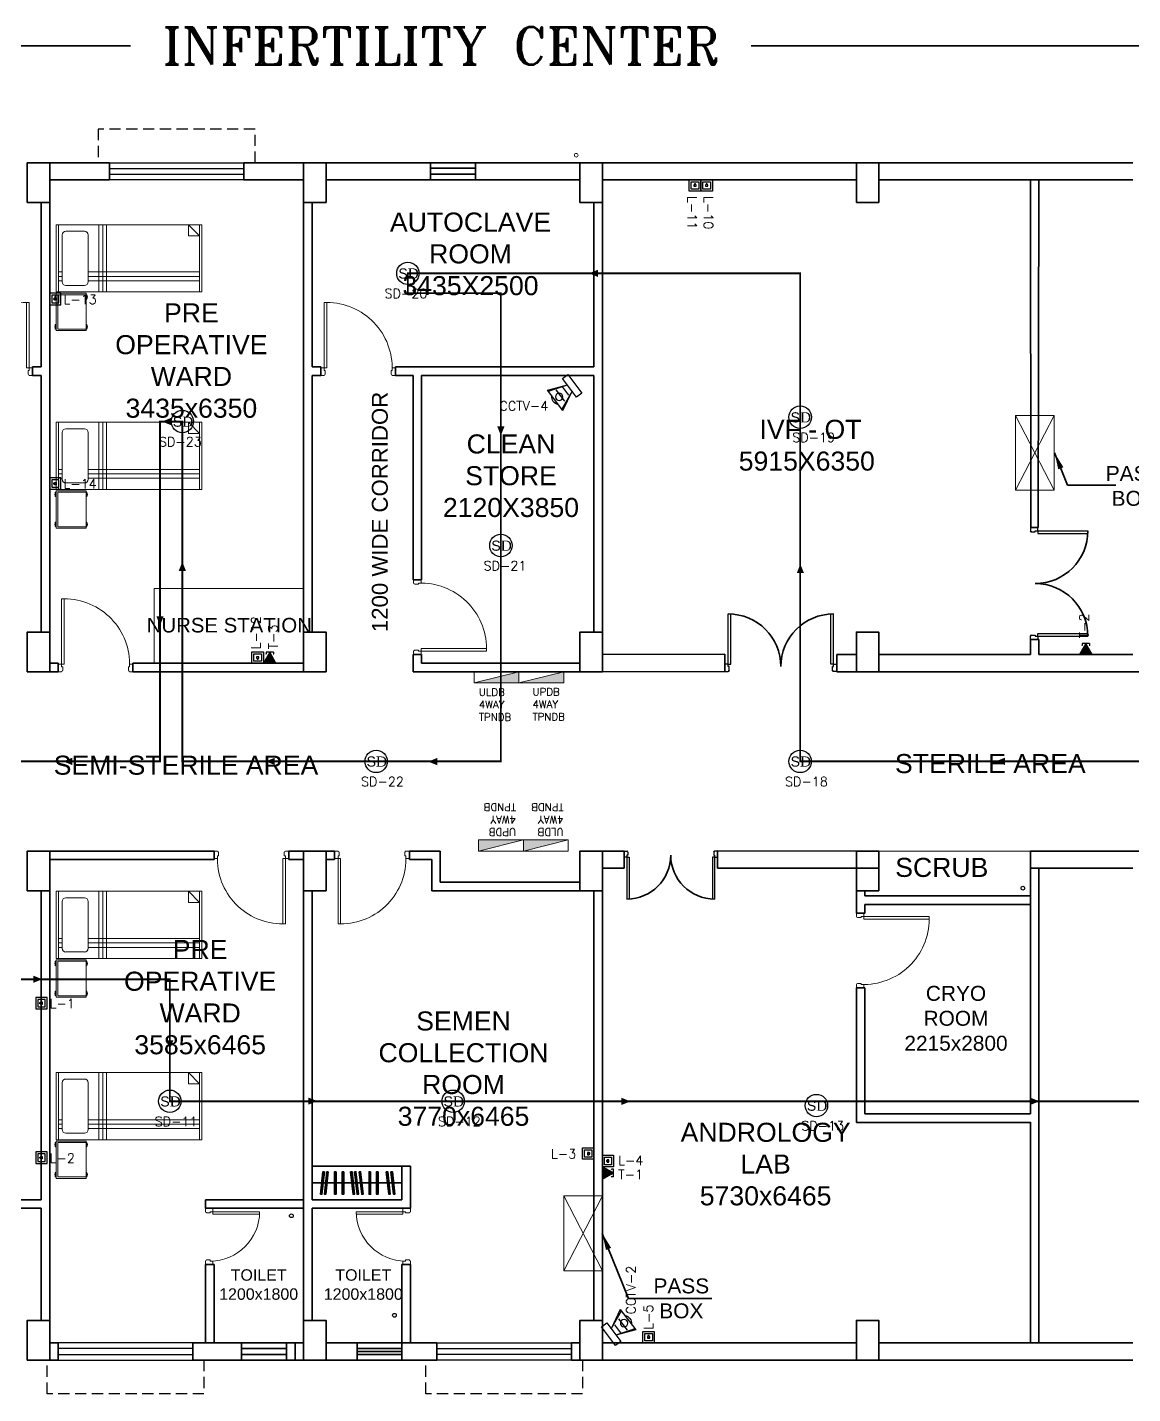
# Model space of a CAD drawing. Header units: millimetres. Extents: x 1380494 to 2061523, y -305664 to -174999.
# Drawn here: x 1819311 to 1834111, y -206533 to -188251 of the extents above; entities that cross this region are included whole.
import ezdxf
from ezdxf.enums import TextEntityAlignment as Align

# ---------------------------------------------------------------- set-up
doc = ezdxf.new("R2010")
doc.units = ezdxf.units.MM
doc.header["$LTSCALE"] = 600
doc.header["$MEASUREMENT"] = 0
doc.header["$PDMODE"] = 35
doc.linetypes.add('CONTINU', pattern=[0])
doc.linetypes.add('HIDDEN', pattern=[0.375, 0.25, -0.125])
for name, color, linetype, lineweight in [('col', 5, 'Continuous', 35), ('D.F', 251, 'Continuous', 5), ('DOOR', 144, 'Continuous', 13), ('ELE. DB', 1, 'Continuous', 9), ('FA-BELOW SMOKE DERECTOR', 1, 'Continuous', 25), ('FA-FIRE TEXT', 7, 'Continuous', 0), ('FA-SMOKE DETECTOR', 191, 'Continuous', 15), ('FA-ZONE-1 CABLE', 6, 'Continuous', 15), ('furniture', 30, 'Continuous', 9), ('HATCH', 8, 'Continuous', 5), ('MEP_HVAC_VRF_COPPER_PIPE', 6, 'Continuous', 9), ('P-Wall', 250, 'Continuous', 35), ('toi-fix', 46, 'Continuous', 9), ('WIN', 151, 'Continuous', 9)]:
    doc.layers.add(name, color=color, linetype=linetype, lineweight=lineweight)
for name, color, linetype in [('ELE-LIGHTING TEXT', 7, 'Continuous'), ('ELE-TEL POINT', 4, 'Continuous'), ('ELE.LAN POINT', 3, 'Continuous'), ('Lines', 7, 'Continuous'), ('LV.CC CEMARA', 66, 'Continuous'), ('MEP_HVAC_DRAIN_PIPE', 7, 'Continuous'), ('TEXT', 250, 'Continuous'), ('wall', 1, 'Continuous'), ('Window', 4, 'Continuous')]:
    doc.layers.add(name, color=color, linetype=linetype)
doc.styles.add('ARIAL', font='arial.ttf')
doc.styles.add('PDF Times New Roman', font='times.ttf')
doc.styles.add('ROMANS', font='romans.shx')
doc.styles.add('ROMANT', font='romant.shx')
doc.styles.get("Standard").update_dxf_attribs({"font": 'stylu.ttf'})
doc.dimstyles.get("Standard").update_dxf_attribs({"dimscale": 1.5, "dimtxt": 150, "dimasz": 150, "dimexe": 100, "dimexo": 100, "dimgap": 0.25, "dimtad": 0, "dimdec": 0, "dimzin": 0, "dimdsep": 46, "dimtxsty": 'ARIAL', "dimcen": 0.09, "dimdle": 100, "dimclrd": 7, "dimclre": 7, "dimclrt": 7, "dimadec": 0, "dimazin": 0, "dimtfac": 1, "dimtdec": 0, "dimtofl": 0, "dimtmove": 0, "dimatfit": 3, "dimfxl": 1, "dimtolj": 1, "dimtzin": 0, "dimarcsym": 0})

# ---------------------------------------------------------------- blocks, each defined once
blk = doc.blocks.new('A$C45A5314D')
at = {"layer": 'furniture', "color": 8, "ltscale": 0.75}
for p, q in [((-1962, 946), (-1950, 946)), ((-1962, 946), (-1950, 946)), ((-1962, 946), (-1962, 887)), ((-1962, 944), (-1950, 944)), ((-1962, 943), (-1950, 943)), ((-1962, 941), (-1950, 941)), ((-1962, 939), (-1950, 939)), ((-1962, 936), (-1950, 936)), ((-1962, 932), (-1950, 932)), ((-1962, 927), (-1950, 927)), ((-1962, 921), (-1950, 921)), ((-1950, 967), (-1550, 967)), ((-1950, 467), (-1950, 967)), ((-1930, 948), (-1930, 487)), ((-1930, 948), (-1550, 948)), ((-1550, 967), (-1550, 467)), ((-1538, 946), (-1550, 946)), ((-1538, 946), (-1550, 946)), ((-1538, 944), (-1550, 944)), ((-1538, 943), (-1550, 943)), ((-1538, 941), (-1550, 941)), ((-1538, 939), (-1550, 939)), ((-1538, 936), (-1550, 936)), ((-1538, 932), (-1550, 932)), ((-1538, 927), (-1550, 927)), ((-1538, 921), (-1550, 921)), ((-1538, 946), (-1538, 887)), ((-1962, 913), (-1950, 913)), ((-1962, 907), (-1950, 907)), ((-1962, 902), (-1950, 902)), ((-1962, 898), (-1950, 898)), ((-1962, 895), (-1950, 895)), ((-1962, 892), (-1950, 892)), ((-1962, 891), (-1950, 891)), ((-1962, 889), (-1950, 889)), ((-1962, 888), (-1950, 888)), ((-1962, 887), (-1950, 887)), ((-1538, 913), (-1550, 913)), ((-1538, 907), (-1550, 907)), ((-1538, 902), (-1550, 902)), ((-1538, 898), (-1550, 898)), ((-1538, 895), (-1550, 895)), ((-1538, 892), (-1550, 892)), ((-1538, 891), (-1550, 891)), ((-1538, 889), (-1550, 889)), ((-1538, 888), (-1550, 888)), ((-1538, 887), (-1550, 887)), ((-1962, 545), (-1950, 545)), ((-1962, 545), (-1950, 545)), ((-1962, 545), (-1962, 486)), ((-1962, 543), (-1950, 543)), ((-1962, 542), (-1950, 542)), ((-1962, 540), (-1950, 540)), ((-1962, 538), (-1950, 538)), ((-1962, 535), (-1950, 535)), ((-1962, 531), (-1950, 531)), ((-1962, 526), (-1950, 526)), ((-1962, 520), (-1950, 520)), ((-1962, 512), (-1950, 512)), ((-1962, 506), (-1950, 506)), ((-1962, 501), (-1950, 501)), ((-1962, 497), (-1950, 497)), ((-1962, 494), (-1950, 494)), ((-1962, 491), (-1950, 491)), ((-1962, 490), (-1950, 490)), ((-1962, 488), (-1950, 488)), ((-1962, 487), (-1950, 487)), ((-1962, 486), (-1950, 486)), ((-1962, 486), (-1950, 486)), ((-1550, 467), (-1950, 467)), ((-1550, 487), (-1930, 487)), ((-1538, 545), (-1550, 545)), ((-1538, 545), (-1550, 545)), ((-1538, 543), (-1550, 543)), ((-1538, 542), (-1550, 542)), ((-1538, 540), (-1550, 540)), ((-1538, 538), (-1550, 538)), ((-1538, 535), (-1550, 535)), ((-1538, 531), (-1550, 531)), ((-1538, 526), (-1550, 526)), ((-1538, 520), (-1550, 520)), ((-1538, 512), (-1550, 512)), ((-1538, 506), (-1550, 506)), ((-1538, 501), (-1550, 501)), ((-1538, 497), (-1550, 497)), ((-1538, 494), (-1550, 494)), ((-1538, 491), (-1550, 491)), ((-1538, 490), (-1550, 490)), ((-1538, 488), (-1550, 488)), ((-1538, 487), (-1550, 487)), ((-1538, 486), (-1550, 486)), ((-1538, 545), (-1538, 486))]:
    blk.add_line(p, q, dxfattribs=at)
at = {"layer": 'furniture', "color": 8}
for p, q in [((0, 450), (-1950, 450)), ((-1950, 450), (-1950, -450)), ((-1920, 450), (-1920, -450)), ((-1377, -450), (-1377, 450)), ((-1327, -450), (-1327, 450)), ((-1277, -450), (-1277, 450)), ((-30, -450), (-30, 450)), ((0, -450), (0, 450)), ((-1920, 300), (-1869, 300)), ((-1920, 241), (-1869, 241)), ((-1869, 313), (-1869, -313)), ((-1572, 362), (-1820, 362)), ((-1523, 313), (-1523, -313)), ((-1523, 300), (-30, 300)), ((-1523, 241), (-30, 241)), ((-1920, 182), (-1869, 182)), ((-1523, 182), (-30, 182)), ((-1820, -362), (-1572, -362)), ((-180, -450), (-30, -300)), ((-180, -450), (-180, -300)), ((-30, -300), (-180, -300)), ((-1950, -450), (0, -450))]:
    blk.add_line(p, q, dxfattribs=at)
at = {"layer": 'furniture', "color": 8, "ltscale": 0.75}
for centre, start, end in [((-1876, 917), 161.0754, 198.9247), ((-1624, 917), 341.0754, 18.9247), ((-1876, 516), 161.0754, 198.9247), ((-1624, 516), 341.0754, 18.9247)]:
    blk.add_arc(centre, 91.1, start, end, dxfattribs=at)
at = {"layer": 'furniture', "color": 8}
for centre, start, end in [((-1820, 313), 90, 180), ((-1572, 313), 0, 90), ((-1820, -313), 180, 270), ((-1572, -313), 270, 0)]:
    blk.add_arc(centre, 49.2, start, end, dxfattribs=at)
blk = doc.blocks.new('A$C19B8274B')
at = {"layer": 'DOOR'}
blk.add_line((-45, 925), (-80, 925), dxfattribs=at)
at = {"layer": 'DOOR', "color": 8}
for p, q in [((-80, 50), (-80, 925)), ((-45, 50), (-45, 925)), ((-45, 50), (-80, 50)), ((-955, -50), (-955, -47.5)), ((-940, -35), (-942.5, -35)), ((-60, -35), (-57.5, -35)), ((-45, -50), (-45, -47.5))]:
    blk.add_line(p, q, dxfattribs=at)
for points in [[(-940, 15), (-955, 15), (-955, 50), (-1000, 50), (-1000, -50), (-955, -50)], [(-940, -35), (-940, 15)], [(-60, 15), (-45, 15), (-45, 50), (0, 50), (0, -50), (-45, -50)], [(-60, -35), (-60, 15)]]:
    blk.add_lwpolyline(points, dxfattribs=at)
for centre, radius, start, end in [((-80, 50), 875, 90, 182.29244), ((-955, -35), 12.5, 270, 0), ((-45, -35), 12.5, 180, 270)]:
    blk.add_arc(centre, radius, start, end, dxfattribs=at)
blk = doc.blocks.new('750')
at = {"layer": 'DOOR', "color": 8}
for p, q in [((-50, 705), (-47.5, 705)), ((-35, 690), (-35, 692.5)), ((-50, 45), (-47.5, 45)), ((-35, 60), (-35, 57.5)), ((50, 45), (50, 80)), ((50, 80), (675, 80)), ((50, 45), (675, 45)), ((675, 45), (675, 80))]:
    blk.add_line(p, q, dxfattribs=at)
for points in [[(15, 690), (15, 705), (50, 705), (50, 750), (-50, 750), (-50, 705)], [(-35, 690), (15, 690)], [(15, 60), (15, 45), (50, 45), (50, 0), (-50, 0), (-50, 45)], [(-35, 60), (15, 60)]]:
    blk.add_lwpolyline(points, dxfattribs=at)
for centre, radius, start, end in [((-35, 705), 12.5, 180, 270), ((15, 45), 660, 0, 90), ((-35, 45), 12.5, 90, 180)]:
    blk.add_arc(centre, radius, start, end, dxfattribs=at)
blk = doc.blocks.new('W1800')
at = {"layer": 'wall', "color": 7}
for p, q in [((0, -58), (0, 173)), ((1800, 173), (1800, -58))]:
    blk.add_line(p, q, dxfattribs=at)
at = {"layer": 'Window'}
for p, q in [((0, 173), (1800, 173)), ((0, 98), (1800, 98)), ((1800, 18), (0, 18)), ((1800, -58), (0, -58))]:
    blk.add_line(p, q, dxfattribs=at)
blk = doc.blocks.new('*D170')
at = {"layer": 'D.F', "color": 5, "lineweight": -2, "transparency": 16777216}
for p, q in [((3700, 16120), (3700, 17682)), ((4200, 17582), (16182, 17582)), ((36475, 17582), (24493, 17582)), ((36975, 16120), (36975, 17682))]:
    blk.add_line(p, q, dxfattribs=at)
at = {"layer": 'D.F', "color": 5, "transparency": 16777216}
for points in [[(4200, 17665), (4200, 17498), (3700, 17582)], [(36475, 17665), (36475, 17498), (36975, 17582)]]:
    blk.add_solid(points, dxfattribs=at)
at = {"layer": 'Defpoints', "color": 0, "transparency": 16777216}
for p in [(3700, 17582), (3700, 16020), (36975, 16020)]:
    blk.add_point(p, dxfattribs=at)
at = {"layer": 'D.F', "color": 7, "transparency": 16777216, "insert": (20337, 17582), "char_height": 750, "attachment_point": 5, "style": 'ROMANT'}
blk.add_mtext('\\A1;{\\H0.6667x;INFERTILITY CENTER}', dxfattribs=at)
blk = doc.blocks.new('Voice')
at = {"layer": 'ELE.LAN POINT', "color": 3}
for points in [[(0, -32), (128, -32), (128, 92), (0, 92)], [(22, -10), (106, -10), (106, 70), (22, 70)], [(77, 21), (70, 21), (70, 12), (58, 12), (58, 21), (51, 21), (51, 39), (77, 39)], [(76, 23), (68, 23), (68, 13), (59, 13), (59, 23), (52, 23), (52, 37), (76, 37)]]:
    blk.add_lwpolyline(points, close=True, dxfattribs=at)
blk = doc.blocks.new('tel')
at = {"layer": 'ELE-TEL POINT', "ltscale": 30}
h = blk.add_hatch(dxfattribs=at)
h.set_pattern_fill('ANSI31', color=4, scale=19.025387, style=0)
h.set_pattern_definition([(45, (-98.626, 0.184), (-42.7132, 42.7132), [])])
h.paths.add_polyline_path([(-99, 0), (840, 1654), (1778, -3)])
at = {"layer": 'ELE-TEL POINT', "color": 4, "ltscale": 30}
for p, q in [((-99, 0), (840, 1654)), ((1778, -3), (-99, 0)), ((840, 1654), (1778, -3))]:
    blk.add_line(p, q, dxfattribs=at)
at = {"layer": 'ELE-TEL POINT', "color": 4, "ltscale": 12}
for p, q in [((276, 1648), (275, 1398)), ((1404, 1646), (1403, 1396))]:
    blk.add_line(p, q, dxfattribs=at)
at = {"layer": 'ELE-TEL POINT', "color": 4, "linetype": 'Continuous', "ltscale": 12}
blk.add_line((276, 1648), (1404, 1646), dxfattribs=at)
at = {"layer": 'ELE-TEL POINT', "color": 4, "ltscale": 30, "const_width": 95.1}
for points in [[(227, 1363, 1), (323, 1363, 1)], [(1355, 1361, 1), (1451, 1361, 1)]]:
    blk.add_lwpolyline(points, format="xyb", close=True, dxfattribs=at)
blk = doc.blocks.new('SMOKE DETECTOR')
at = {"layer": 'FA-BELOW SMOKE DERECTOR', "color": 7}
blk.add_circle((931029, -118294), 166, dxfattribs=at)
at = {"layer": 'FA-BELOW SMOKE DERECTOR', "insert": (930887, -118373), "char_height": 150, "attachment_point": 7, "style": 'PDF Times New Roman'}
blk.add_mtext('{\\fArial|b0|i0|c0|p34;S}D', dxfattribs=at)
blk = doc.blocks.new('CC CEMARA')
at = {"layer": 'LV.CC CEMARA', "linetype": 'ByBlock'}
for p, q in [((94, -242), (19, -67)), ((19, -67), (104, -231)), ((47, -104), (105, -35)), ((240, -67), (65, -12)), ((232, -76), (65, -12)), ((81, -159), (163, -62)), ((94, -242), (240, -67))]:
    blk.add_line(p, q, dxfattribs=at)
blk.add_lwpolyline([(111, 43), (66, 80), (-66, -80), (-22, -117)], close=True, dxfattribs=at)
blk.add_circle((133, -123), 32.9, dxfattribs=at)
blk.add_arc((132, -124), 66.7, 275.3702, 5.5412, dxfattribs=at)
blk = doc.blocks.new('UPS DB')
at = {"layer": 'HATCH'}
h = blk.add_hatch(color=3, dxfattribs=at)
h.dxf.hatch_style = 1
h.paths.add_polyline_path([(0, -150), (600, -150), (600, 0)])
at = {"layer": 'ELE. DB', "color": 3}
blk.add_line((600, 0), (0, -150), dxfattribs=at)
blk.add_lwpolyline([(0, 0), (600, 0), (600, -150), (0, -150)], close=True, dxfattribs=at)
blk = doc.blocks.new('rwgha')
at = {"color": 8, "lineweight": 25}
for p, q in [((28330, 11139.3), (28230, 11139.3)), ((28230, 11139.3), (28230, 11094.3)), ((28230, 11094.3), (28232.5, 11094.3)), ((28245, 11079.3), (28245, 11081.8)), ((28245, 11079.3), (28295, 11079.3)), ((28295, 11079.3), (28295, 11094.3)), ((28295, 11094.3), (28330, 11094.3)), ((28330, 11094.3), (28330, 11139.3)), ((28330, 11094.3), (29000, 11094.3)), ((28330, 11094.3), (28330, 11059.3)), ((28330, 11059.3), (29000, 11059.3)), ((24184.3, 9312.6), (24184.3, 9982.6)), ((24219.3, 9312.6), (24219.3, 9982.6)), ((25559.3, 9312.6), (25559.3, 9982.6)), ((25594.3, 9312.6), (25594.3, 9982.6)), ((28245, 9699.3), (28245, 9696.8)), ((28245, 9699.3), (28295, 9699.3)), ((28295, 9699.3), (28295, 9684.3)), ((28330, 9719.3), (29000, 9719.3)), ((28330, 9684.3), (28330, 9719.3)), ((28230, 9639.3), (28230, 9684.3)), ((28230, 9684.3), (28232.5, 9684.3)), ((28330, 9639.3), (28230, 9639.3)), ((28330, 9639.3), (28230, 9639.3)), ((28295, 9684.3), (28330, 9684.3)), ((28330, 9684.3), (29000, 9684.3)), ((28330, 9684.3), (28330, 9639.3)), ((24184.3, 9312.6), (24139.3, 9312.6)), ((24139.3, 9312.6), (24139.3, 9212.6)), ((24139.3, 9212.6), (24184.3, 9212.6)), ((24184.3, 9277.6), (24184.3, 9312.6)), ((24184.3, 9312.6), (24219.3, 9312.6)), ((24199.3, 9277.6), (24184.3, 9277.6)), ((24184.3, 9212.6), (24184.3, 9215.1)), ((24199.3, 9227.6), (24196.8, 9227.6)), ((24199.3, 9227.6), (24199.3, 9277.6)), ((25594.3, 9312.6), (25559.3, 9312.6)), ((25579.3, 9277.6), (25594.3, 9277.6)), ((25579.3, 9227.6), (25579.3, 9277.6)), ((25579.3, 9227.6), (25581.8, 9227.6)), ((25594.3, 9277.6), (25594.3, 9312.6)), ((25594.3, 9312.6), (25639.3, 9312.6)), ((25594.3, 9212.6), (25594.3, 9215.1)), ((25639.3, 9212.6), (25594.3, 9212.6)), ((25639.3, 9312.6), (25639.3, 9212.6)), ((25639.3, 9312.6), (25639.3, 9212.6)), ((22790, 6726.7), (22790, 6810)), ((22790, 6726.7), (22790, 6810)), ((22790, 6810), (22827.5, 6810)), ((22827.5, 6810), (22827.5, 6807.9)), ((22840, 6797.5), (22837.9, 6797.5)), ((22840, 6797.5), (22840, 6755.8)), ((23990, 6797.5), (23992.1, 6797.5)), ((23990, 6797.5), (23990, 6755.8)), ((24040, 6810), (24002.5, 6810)), ((24002.5, 6810), (24002.5, 6807.9)), ((24040, 6726.7), (24040, 6810)), ((22827.5, 6726.7), (22790, 6726.7)), ((22840, 6755.8), (22827.5, 6755.8)), ((22827.5, 6755.8), (22827.5, 6726.7)), ((22827.5, 6726.7), (22827.5, 6168.3)), ((22827.5, 6726.7), (22856.7, 6726.7)), ((22856.7, 6726.7), (22856.7, 6168.3)), ((23973.3, 6726.7), (23973.3, 6168.3)), ((24002.5, 6726.7), (23973.3, 6726.7)), ((23990, 6755.8), (24002.5, 6755.8)), ((24002.5, 6755.8), (24002.5, 6726.7)), ((24002.5, 6726.7), (24040, 6726.7)), ((24002.5, 6726.7), (24002.5, 6168.3))]:
    blk.add_line(p, q, dxfattribs=at)
at = {"color": 8}
for centre, radius, start, end in [((28245, 11094.3), 12.5, 180, 270), ((28295, 11094.3), 705, 270, 0), ((28295, 9684.3), 705, 0, 90), ((24184.3, 9277.6), 705, 0, 90), ((25594.3, 9277.6), 705, 90, 180), ((28245, 9684.3), 12.5, 90, 180), ((24184.3, 9227.6), 12.5, 270, 0), ((25594.3, 9227.6), 12.5, 180, 270), ((22827.5, 6797.5), 10.4, 0, 90), ((24002.5, 6797.5), 10.4, 90, 180), ((22827.5, 6755.8), 587.5, 270, 0), ((24002.5, 6755.8), 587.5, 180, 270)]:
    blk.add_arc(centre, radius, start, end, dxfattribs=at)
at = {"layer": 'col'}
for points in [[(14800, 15490), (15100, 15490), (15100, 16020), (14800, 16020)], [(18500, 15490), (18800, 15490), (18800, 16020), (18500, 16020)], [(22200, 15490), (22500, 15490), (22500, 16020), (22200, 16020)], [(25900, 15490), (26200, 15490), (26200, 16020), (25900, 16020)], [(14800, 9210), (15100, 9210), (15100, 9740), (14800, 9740)], [(18500, 9210), (18800, 9210), (18800, 9740), (18500, 9740)], [(22200, 9210), (22500, 9210), (22500, 9740), (22200, 9740)], [(25900, 9210), (26200, 9210), (26200, 9740), (25900, 9740)], [(14800, 6280), (15100, 6280), (15100, 6810), (14800, 6810)], [(18500, 6280), (18800, 6280), (18800, 6810), (18500, 6810)], [(22200, 6280), (22500, 6280), (22500, 6810), (22200, 6810)], [(25900, 6280), (26200, 6280), (26200, 6810), (25900, 6810)], [(14800, 0), (15100, 0), (15100, 530), (14800, 530)], [(18500, 0), (18800, 0), (18800, 530), (18500, 530)], [(22200, 0), (22500, 0), (22500, 530), (22200, 530)], [(25900, 0), (26200, 0), (26200, 530), (25900, 530)]]:
    blk.add_lwpolyline(points, close=True, dxfattribs=at)
at = {"layer": 'furniture', "color": 8, "linetype": 'Continuous'}
for p, q in [((16500, 9325), (16500, 10325)), ((16500, 10325), (18500, 10325))]:
    blk.add_line(p, q, dxfattribs=at)
at = {"layer": 'furniture', "linetype": 'Continuous'}
blk.add_line((28230, 6810), (26015, 6810), dxfattribs=at)
at = {"layer": 'Lines', "linetype": 'HIDDEN'}
for points in [[(17849.7, 16020), (17849.7, 16470), (15749.7, 16470), (15749.7, 16020)], [(17165, 0), (17165, -450), (15065, -450), (15065, 0)], [(22235, 0), (22235, -450), (20135, -450), (20135, 0)]]:
    blk.add_lwpolyline(points, dxfattribs=at)
at = {"layer": 'MEP_HVAC_DRAIN_PIPE', "linetype": 'ByBlock'}
for centre in [(28130, 6313.2), (18335.6, 1930), (19715, 598.8)]:
    blk.add_circle(centre, 25, dxfattribs=at)
at = {"layer": 'MEP_HVAC_VRF_COPPER_PIPE'}
blk.add_circle((22150, 16120), 25, dxfattribs=at)
at = {"layer": 'P-Wall', "color": 8}
for p, q in [((15100, 16020), (15899.7, 16020)), ((15899.7, 15790), (15899.7, 16020)), ((17699.7, 16020), (18500, 16020)), ((17699.7, 15790), (17699.7, 16020)), ((18800, 16020), (21399.7, 16020)), ((20800, 16020), (20200, 16020)), ((20200, 16020), (20200, 15790)), ((20800, 15945), (20200, 15945)), ((20800, 16020), (20800, 15790)), ((21399.7, 16020), (22200, 16020)), ((25900, 16020), (22500, 16020)), ((29600, 16020), (26200, 16020)), ((15100, 15790), (15899.7, 15790)), ((17699.7, 15790), (18500, 15790)), ((18800, 15790), (21399.7, 15790)), ((20800, 15865), (20200, 15865)), ((20800, 15790), (20200, 15790)), ((21399.7, 15790), (22200, 15790)), ((25900, 15790), (22500, 15790)), ((29600, 15790), (26200, 15790)), ((14985, 15490), (14985, 13290)), ((15100, 15490), (15100, 9740)), ((18500, 9740), (18500, 15490)), ((18615, 13290), (18615, 15490)), ((22385, 15490), (22385, 13290)), ((22500, 15490), (22500, 9740)), ((14985, 13175), (14985, 9740)), ((18615, 13290), (18730, 13290)), ((18615, 13175), (18730, 13175)), ((18615, 9740), (18615, 13175)), ((19730, 13290), (22385, 13290)), ((19730, 13175), (19965, 13175)), ((19965, 10440), (19965, 13175)), ((20080, 13175), (22385, 13175)), ((20080, 10440), (20080, 13175)), ((22385, 13175), (22385, 9740)), ((28234.9, 11140), (28334.9, 11140)), ((19965, 9210), (19965, 9440)), ((20080, 9325), (20080, 9440)), ((17300, 6810), (17300, 6695)), ((22790, 6810), (22790, 6580)), ((24040.5, 6812.1), (24040.5, 6582.1)), ((28230, 6810), (28230, 3295)), ((18500, 1915), (18500, 6695)), ((28345, 6580), (28345, 230)), ((14985, 2145), (14985, 6280)), ((15100, 530), (15100, 6280)), ((18615, 2145), (18615, 6280)), ((22385, 6280), (22385, 530)), ((22500, 6280), (22500, 530)), ((25900, 6280), (25900, 5980)), ((28230, 6210), (26015, 6210)), ((26015, 6095), (26015, 5980)), ((28230, 6095), (26015, 6095)), ((25900, 4980), (25900, 3180)), ((26015, 4980), (26015, 3295)), ((28230, 3295), (26015, 3295)), ((28230, 3180), (25900, 3180)), ((28230, 3184.7), (28230, 230)), ((19815, 2595), (18615, 2595)), ((19815, 2595), (19930, 2595)), ((19815, 2145), (19815, 2595)), ((19930, 2030), (19930, 2595)), ((19815, 2370), (18615, 2370)), ((14500, 2145), (14985, 2145)), ((14500, 2030), (14985, 2030)), ((14985, 530), (14985, 2030)), ((17185, 2030), (17185, 2145)), ((17185, 2145), (18500, 2145)), ((17185, 2030), (18500, 2030)), ((18500, 530), (18500, 2030)), ((19815, 2145), (18615, 2145)), ((19930, 2030), (18615, 2030)), ((18615, 530), (18615, 2030)), ((17185, 1280), (17300, 1280)), ((17185, 230), (17185, 1280)), ((17300, 230), (17300, 1280)), ((19930, 1280), (19815, 1280)), ((19815, 230), (19815, 1280)), ((19930, 230), (19930, 1280)), ((15100, 230), (15215, 230)), ((15215, 230), (15215, 0)), ((17015, 230), (17185, 230)), ((17015, 230), (17015, 0)), ((17015, 230), (18500, 230)), ((17015, 230), (17015, 0)), ((17300, 230), (17670, 230)), ((18270, 230), (17670, 230)), ((17670, 230), (17670, 0)), ((18270, 230), (18500, 230)), ((18270, 230), (18270, 0)), ((18385, 230), (18385, 0)), ((18500, 230), (18385, 230)), ((19030, 230), (18800, 230)), ((19030, 230), (18800, 230)), ((20285, 230), (18800, 230)), ((19630, 230), (19030, 230)), ((19630, 230), (19030, 230)), ((19215, 230), (19215, 0)), ((19215, 230), (19215, 0)), ((19815, 230), (19630, 230)), ((19815, 230), (19630, 230)), ((19815, 230), (19815, 0)), ((19815, 230), (19815, 0)), ((20285, 230), (20285, 0)), ((22085, 230), (22200, 230)), ((22085, 230), (22085, 0)), ((22085, 230), (22085, 0)), ((22085, 230), (22200, 230)), ((22500, 230), (25900, 230)), ((29600, 230), (26200, 230)), ((15100, 0), (15215, 0)), ((17015, 0), (17670, 0)), ((17015, 0), (18500, 0)), ((18270, 155), (17670, 155)), ((18270, 75), (17670, 75)), ((18270, 0), (17670, 0)), ((18270, 0), (18500, 0)), ((18500, 0), (18385, 0)), ((19030, 0), (18800, 0)), ((20285, 0), (18800, 0)), ((19630, 0), (19030, 0)), ((19030, 0), (19630, 0)), ((19815, 155), (19215, 155)), ((19815, 155), (19215, 155)), ((19815, 115), (19215, 115)), ((19815, 75), (19215, 75)), ((22085, 0), (22200, 0)), ((22500, 0), (25900, 0)), ((29600, 0), (26200, 0))]:
    blk.add_line(p, q, dxfattribs=at)
at = {"layer": 'P-Wall', "color": 8, "linetype": 'Continuous'}
for p, q in [((28230, 15790), (28234.9, 11140)), ((28345, 15790), (28334.9, 11140)), ((14870, 13290), (14870, 13175)), ((14870, 13290), (14985, 13290)), ((14870, 13175), (14985, 13175)), ((18730, 13290), (18730, 13175)), ((19730, 13290), (19730, 13175)), ((19965, 10440), (20080, 10440)), ((28230, 9639.3), (28345, 9639.3)), ((28230, 9639.3), (28230, 9440)), ((28345, 9639.3), (28345, 9440)), ((15100, 9325), (15215, 9325)), ((15215, 9325), (15215, 9210)), ((16215, 9325), (18500, 9325)), ((16215, 9325), (16215, 9210)), ((19965, 9440), (20080, 9440)), ((20080, 9325), (22200, 9325)), ((25925.7, 9382.5), (25925.7, 9382.5)), ((26200, 9440), (28230, 9440)), ((28345, 9440), (29600, 9440)), ((15100, 9210), (15215, 9210)), ((16215, 9210), (18500, 9210)), ((19965, 9210), (22200, 9210)), ((25915.7, 9210), (25900, 9210)), ((25915.7, 9210), (25915.7, 9210)), ((26200, 9210), (28230, 9210)), ((28230, 9210), (33300, 9210)), ((15100, 6810), (17300, 6810)), ((18300, 6695), (18300, 6810)), ((18300, 6810), (18500, 6810)), ((18800, 6810), (18915, 6810)), ((18915, 6695), (18915, 6810)), ((19915, 6810), (20330, 6810)), ((19915, 6695), (19915, 6810)), ((22500, 6810), (22790, 6810)), ((24040.5, 6812), (26200, 6810)), ((25910, 6803), (25910, 6803)), ((28230, 6810), (30812.3, 6807.4)), ((15100, 6695), (17300, 6695)), ((18300, 6695), (18500, 6695)), ((18800, 6695), (18915, 6695)), ((19915, 6695), (20215, 6695)), ((24040.5, 6582.1), (26200, 6580)), ((25900, 6630.5), (25900, 6630.5)), ((22500, 6580), (22790, 6580)), ((28230, 6580), (29600, 6580)), ((26015, 5980), (25900, 5980)), ((26015, 4980), (25900, 4980))]:
    blk.add_line(p, q, dxfattribs=at)
at = {"layer": 'P-Wall'}
for p, q in [((24139.3, 9442.6), (22500, 9440)), ((24139.3, 9212.6), (24139.3, 9442.6)), ((25640, 9210), (25640, 9440)), ((25640, 9440), (25900, 9440)), ((24139.3, 9212.6), (22500, 9210)), ((25900, 9210), (25640, 9210)), ((20330, 6810), (20330, 6395)), ((20215, 6695), (20215, 6280)), ((22200, 6280), (20215, 6280)), ((22200, 6395), (20330, 6395)), ((26015, 6210), (26015, 6280))]:
    blk.add_line(p, q, dxfattribs=at)
for points in [[(18778.4, 2517.5), (18744.8, 2219), (18724.9, 2220.7), (18758.5, 2519.3), (18778.4, 2517.5)], [(18830.4, 2517.5), (18796.8, 2219), (18776.9, 2220.7), (18810.5, 2519.3), (18830.4, 2517.5)], [(18934.5, 2518.2), (18934.5, 2218.2), (18914.5, 2218.2), (18914.5, 2518.2), (18934.5, 2518.2)], [(19036.1, 2518.2), (19036.1, 2218.2), (19016.1, 2218.2), (19016.1, 2518.2), (19036.1, 2518.2)], [(19128.9, 2517.5), (19162.5, 2219), (19182.4, 2220.7), (19148.8, 2519.3), (19128.9, 2517.5)], [(19180.9, 2517.5), (19214.5, 2219), (19234.4, 2220.7), (19200.8, 2519.3), (19180.9, 2517.5)], [(19243.4, 2517.5), (19277, 2219), (19296.9, 2220.7), (19263.3, 2519.3), (19243.4, 2517.5)], [(19395.4, 2518.2), (19395.4, 2218.2), (19375.4, 2218.2), (19375.4, 2518.2), (19395.4, 2518.2)], [(19497, 2518.2), (19497, 2218.2), (19477, 2218.2), (19477, 2518.2), (19497, 2518.2)], [(19606.9, 2517.5), (19640.5, 2219), (19660.4, 2220.7), (19626.8, 2519.3), (19606.9, 2517.5)], [(19669.4, 2517.5), (19703, 2219), (19722.9, 2220.7), (19689.3, 2519.3), (19669.4, 2517.5)]]:
    blk.add_lwpolyline(points, dxfattribs=at)
at = {"layer": 'WIN', "color": 8, "linetype": 'Continuous'}
for p, q in [((28031.9, 11639.9), (28547.4, 12639.9)), ((28547.4, 11639.9), (28031.9, 12639.9)), ((21985, 1195.3), (22500, 2195.3)), ((22500, 1195.3), (21985, 2195.3))]:
    blk.add_line(p, q, dxfattribs=at)
at = {"layer": 'WIN', "linetype": 'Continuous'}
for points in [[(28547.4, 11639.9), (28031.9, 11639.9), (28031.9, 12639.9), (28547.4, 12639.9)], [(22500, 1195.3), (21985, 1195.3), (21985, 2195.3), (22500, 2195.3)]]:
    blk.add_lwpolyline(points, close=True, dxfattribs=at)
at = {"layer": 'DOOR', "color": 7, "rotation": 180}
blk.add_blockref('W1800', (17699.7, 15962.5), dxfattribs=at)
at = {"layer": 'DOOR', "linetype": 'Continuous'}
blk.add_blockref('A$C19B8274B', (14870, 13225), dxfattribs=at)
at = {"layer": 'DOOR', "linetype": 'Continuous', "xscale": -1}
for p in [(18730, 13225), (15215, 9260)]:
    blk.add_blockref('A$C19B8274B', p, dxfattribs=at)
at = {"layer": 'DOOR', "linetype": 'Continuous'}
for p, rotation in [((20022.5, 9440), 270), ((18915, 6760), 180)]:
    blk.add_blockref('A$C19B8274B', p, dxfattribs=dict(at, rotation=rotation))
at = {"layer": 'DOOR', "linetype": 'Continuous', "xscale": -1}
for p, rotation in [((18300, 6760), 180), ((25950, 5980), 270)]:
    blk.add_blockref('A$C19B8274B', p, dxfattribs=dict(at, rotation=rotation))
at = {"layer": 'DOOR', "color": 7, "xscale": -1}
blk.add_blockref('W1800', (17015, 57.5), dxfattribs=at)
at = {"layer": 'DOOR', "color": 7}
blk.add_blockref('W1800', (20285, 57.5), dxfattribs=at)
at = {"layer": 'furniture', "linetype": 'Continuous', "xscale": -1}
for p, rotation in [((17136.8, 14740.3), 179.9999868732305), ((17136.8, 12097.4), 179.9999868732305), ((17136.8, 5821.7), 179.9999868732306), ((17136.8, 3397.7), 179.9999868732306)]:
    blk.add_blockref('A$C45A5314D', p, dxfattribs=dict(at, rotation=rotation))
at = {"layer": 'P-Wall', "xscale": -1, "rotation": 180}
blk.add_blockref('750', (17235, 2030), dxfattribs=at)
at = {"layer": 'P-Wall', "rotation": 180}
blk.add_blockref('750', (19880, 2030), dxfattribs=at)
at = {"layer": 'TEXT', "color": 8, "style": 'ARIAL'}
blk.add_text('1200 WIDE CORRIDOR', height=212.5, rotation=90, dxfattribs=at).set_placement((19689.8, 11347.4), align=Align.BOTTOM_CENTER)
at = {"layer": 'TEXT', "color": 8, "attachment_point": 5, "style": 'ARIAL'}
for s, insert, char_height, width in [('AUTOCLAVE ROOM\\P3435X2500', (20734, 14798.7), 255, 2711.593), ('PRE \\POPERATIVE WARD\\P3435x6350', (16997.1, 13371.6), 255, 2454.158), (' IVF - OT\\P5915X6350', (25236.6, 12238.8), 255, 2454.158), ('CLEAN STORE\\P2120X3850', (21276, 11830.4), 255, 2063.036), ('PASS BOX', (29612.4, 11694.7), 200, 1149.25), ('NURSE STATION', (17504.8, 9830.9), 195.075, 2119.744), ('SEMI-STERILE AREA', (16924.9, 7957.1), 255, 5392.826), ('STERILE AREA', (27694.2, 7978.8), 255, 5392.826), ('SCRUB', (27043.9, 6589.7), 255, 3332.726), ('PRE \\POPERATIVE WARD\\P3585x6465', (17114.3, 4854.5), 255, 2454.158), ('CRYO ROOM 2215x2800', (27234.2, 4571.3), 200, 1382.81), ('SEMEN COLLECTION ROOM \\P3770x6465', (20640.4, 3897.5), 255, 2322.893), ('ANDROLOGY LAB \\P5730x6465', (24685.3, 2620.4), 255, 2711.593), ('TOILET\\P1200x1800', (17897.5, 1009.3), 153, 1626.956), ('TOILET\\P1200x1800', (19298.5, 1009.3), 153, 1626.956), ('PASS BOX', (23556.8, 823.8), 200, 1149.25)]:
    blk.add_mtext(s, dxfattribs=dict(at, insert=insert, char_height=char_height, width=width))
at = {"layer": 'D.F'}
dim = blk.add_aligned_dim(p1=(36975, 16020), p2=(3700, 16020), distance=-1561.6, text='{\\H0.6667x;INFERTILITY CENTER}', dimstyle='Standard', override={"dimscale": 1, "dimtxt": 750, "dimasz": 500, "dimtxsty": 'ROMANT', "dimclrd": 5, "dimclre": 5, "dimclrt": 7}, dxfattribs=at)
dim.commit()
dim.dimension.update_dxf_attribs({"geometry": '*D170', "text_midpoint": (20337.5, 17581.6)})
at = {"layer": 'toi-fix', "linetype": 'Continuous'}
for points in [[(28554.2, 12139.9), (28728.7, 11704.2), (29375.1, 11704.2)], [(22498.6, 1695.3), (22847.6, 823.8), (23965.9, 823.8)]]:
    blk.add_leader(points, dimstyle='Standard', dxfattribs=at)

msp = doc.modelspace()

# ---------------------------------------------------------------- linework, layer by layer
at = {"layer": 'FA-SMOKE DETECTOR', "color": 211}
for points in [[(1826952.0346, -191542.8395, 97.2864, 0, 0), (1826830.756, -191542.8395, 0, 0, 0)], [(1821236.1228, -193525.8097, 97.2864, 0, 0), (1821114.8443, -193525.8097, 0, 0, 0)], [(1825651.1228, -193592.0198, 97.2864, 0, 0), (1825651.1228, -193713.2984, 0, 0, 0)], [(1821386.1228, -195523.818, 97.2864, 0, 0), (1821386.1228, -195402.5394, 0, 0, 0)], [(1829661.3385, -195554.0842, 97.2864, 0, 0), (1829661.3385, -195432.8056, 0, 0, 0)], [(1821087.6471, -196132.6715, 97.2864, 0, 0), (1821087.6471, -196253.9501, 0, 0, 0)], [(1819912.4945, -198072.8395, 97.2864, 0, 0), (1819791.2159, -198072.8395, 0, 0, 0)], [(1822624.2766, -198072.8395, 97.2864, 0, 0), (1822502.998, -198072.8395, 0, 0, 0)], [(1824798.9682, -198075.5811, 97.2864, 0, 0), (1824677.6896, -198075.5811, 0, 0, 0)], [(1832398.759, -198072.8395, 97.2864, 0, 0), (1832277.4804, -198072.8395, 0, 0, 0)], [(1819389.4584, -200987.9925, 97.2864, 0, 0), (1819510.737, -200987.9925, 0, 0, 0)], [(1821218.6228, -201804.3246, 97.2864, 0, 0), (1821218.6228, -201925.6032, 0, 0, 0)], [(1823072.0661, -202618.2321, 97.2864, 0, 0), (1823193.3447, -202618.2321, 0, 0, 0)], [(1827264.2577, -202622.0258, 97.2864, 0, 0), (1827385.5362, -202622.0258, 0, 0, 0)], [(1832740.6526, -202620.8097, 97.2864, 0, 0), (1832861.9312, -202620.8097, 0, 0, 0)]]:
    msp.add_lwpolyline(points, format="xyseb", dxfattribs=at)
at = {"layer": 'FA-ZONE-1 CABLE', "color": 211}
for points in [[(1835368.1526, -198072.8395, 25, 25, 0), (1829658.1526, -198072.8395, 25, 25, 0), (1829658.1526, -191542.8395, 25, 25, 0), (1824406.2446, -191542.8395, 25, 25, 0), (1824406.2446, -191808.4059, 25, 25, 0), (1825651.1228, -191808.4059, 25, 25, 0), (1825651.1228, -198072.8395, 25, 25, 0), (1821386.1228, -198072.8395, 25, 25, 0), (1821386.1228, -193525.8097, 25, 25, 0), (1821087.6471, -193525.8097, 25, 25, 0), (1821087.6471, -198072.8395, 25, 25, 0), (1818520.6526, -198072.8395, 25, 25, 0)], [(1817360.6526, -200987.8395, 25, 25, 0), (1821218.6228, -200987.8395, 25, 25, 0), (1821218.6228, -202620.8097, 25, 25, 0), (1825011.1228, -202620.8097, 25, 25, 0), (1829875.6526, -202620.8097, 25, 25, 0), (1835368.1526, -202620.8097, 25, 25, 0)]]:
    msp.add_lwpolyline(points, format="xyseb", dxfattribs=at)

# ---------------------------------------------------------------- block references
at = {"layer": 'ELE-TEL POINT', "color": 0, "ltscale": 30, "yscale": 0.0887470633741702, "zscale": 0.0887470633741702}
for p, xscale, rotation in [((1833557.6623, -196642.8395), -0.08874706337416964, 359.8929051788798), ((1822631.0395, -196757.8395), -0.08874706337416965, 359.8929051788797), ((1827010.6526, -203654.3776), -0.08874706337416965, 269.8929051788797)]:
    msp.add_blockref('tel', p, dxfattribs=dict(at, xscale=xscale, rotation=rotation))
at = {"layer": 'ELE. DB'}
for p, rotation in [((1825292.147, -196872.8395), 359.9999999999997), ((1825892.147, -196872.8395), 359.9999999999997), ((1825953.0337, -199272.8395), 179.9999999999997), ((1826553.0337, -199272.8395), 179.9999999999997)]:
    msp.add_blockref('UPS DB', p, dxfattribs=dict(at, rotation=rotation))
at = {"layer": 'ELE.LAN POINT', "color": 7, "yscale": 1.211286963933217, "zscale": 1.211286963933217}
for p, xscale, rotation in [((1828174.4964, -190331.4011), -1.211286963933217, 180), ((1828329.3877, -190331.4011), -1.211286963933217, 180), ((1819649.2142, -191809.726), 1.211286963933217, 270.0000000000001), ((1819649.2142, -194277.5887), 1.211286963933217, 270.0000000000001), ((1822473.2673, -196719.2779), -1.211286963933217, 359.9999999999999), ((1819464.2142, -201230.2877), 1.211286963933217, 270.0000000000001), ((1826857.091, -203242.1713), -1.211286963933217, 89.99999999999984), ((1819464.2142, -203298.8861), 1.211286963933217, 270.0000000000001), ((1827049.2142, -203496.6053), -1.211286963933217, 269.9999999999998), ((1827550.8277, -205741.4011), -1.211286963933217, 179.9999999999999)]:
    msp.add_blockref('Voice', p, dxfattribs=dict(at, xscale=xscale, rotation=rotation))
at = {"layer": 'FA-BELOW SMOKE DERECTOR', "color": 6, "xscale": 0.9035551315104862, "yscale": 0.9035551315104862, "zscale": 0.9035551315104862}
for p in [(983170.4575, -84657.806), (980150.3357, -86640.7762), (988422.3655, -86582.706), (984415.3357, -88299.7317), (982744.8655, -91187.806), (988422.3655, -91187.806), (979982.8357, -95735.7762), (983775.3357, -95735.7762), (988639.8655, -95792.806)]:
    msp.add_blockref('SMOKE DETECTOR', p, dxfattribs=at)
at = {"layer": 'LV.CC CEMARA', "xscale": -1.500000000000001, "yscale": 1.5, "zscale": 1.5}
for p, rotation in [((1826640.3423, -193021.5412), 357.2623958888427), ((1827092.4937, -205763.1467), 177.2623958888426)]:
    msp.add_blockref('CC CEMARA', p, dxfattribs=dict(at, rotation=rotation))
at = {"layer": 'P-Wall'}
msp.add_blockref('rwgha', (1804510.6526, -206082.8395), dxfattribs=at)

# ---------------------------------------------------------------- texts
at = {"layer": 'ELE-LIGHTING TEXT', "char_height": 100, "width": 620.821935, "attachment_point": 1}
for s, insert in [('{\\Fromans.shx|c228;ULDB 4WAY TPNDB}', (1825356.733, -197096.2389)), ('{\\Fromans.shx|c228;UPDB 4WAY TPNDB}', (1826075.1476, -197092.4962))]:
    msp.add_mtext(s, dxfattribs=dict(at, insert=insert))
at = {"layer": 'ELE-LIGHTING TEXT', "char_height": 100, "width": 671.872037, "attachment_point": 1, "rotation": 180}
for s, insert in [('{\\Fromans.shx|c228;UPDB 4WAY TPNDB\\P}', (1825854.2634, -199068.5062)), ('{\\Fromans.shx|c228;ULDB 4WAY TPNDB\\P}', (1826491.0399, -199068.5062))]:
    msp.add_mtext(s, dxfattribs=dict(at, insert=insert))
at = {"layer": 'FA-FIRE TEXT', "color": 200, "linetype": 'CONTINU', "char_height": 125, "width": 349.837865, "attachment_point": 1, "style": 'ROMANS'}
for s, insert, rotation in [('{\\C256;L-11\\P}', (1828273.0497, -190508.7668), 270), ('{\\C256;L-10\\P}', (1828491.8068, -190508.7668), 270), ('{\\C256;L-12\\P}', (1822309.7832, -196574.4452), 90), ('{\\C256;T-2\\P}', (1833396.6664, -196427.1994), 90), ('{\\C256;T-3\\P}', (1822538.4196, -196574.4452), 90), ('{\\C256;CCTV-2\\P}', (1827330.7551, -205472.9363), 90), ('{\\C256;L-5\\P}', (1827564.0217, -205678.9541), 90)]:
    msp.add_mtext(s, dxfattribs=dict(at, insert=insert, rotation=rotation))
for s, insert in [('{\\C256;SD-20\\P}', (1824093.4955, -191750.5118)), ('{\\C256;L-13\\P}', (1819794.7644, -191829.4095)), ('{\\C256;CCTV-4\\P}', (1825632.1205, -193254.9196)), ('{\\C256;SD-23\\P}', (1821073.3737, -193733.4821)), ('{\\C256;SD-19\\P}', (1829551.9212, -193675.4118)), ('{\\C256;L-14\\P}', (1819794.7644, -194297.2722)), ('{\\C256;SD-21\\P}', (1825419.8414, -195392.4375)), ('{\\C256;SD-22\\P}', (1823778.5508, -198280.7768)), ('{\\C256;SD-18\\P}', (1829456.0508, -198280.7768)), ('{\\C256;L-1\\P}', (1819609.7644, -201249.9712)), ('{\\C256;SD-11\\P}', (1821016.5211, -202828.7471)), ('{\\C256;SD-12\\P}', (1824809.0211, -202828.7471)), ('{\\C256;SD-13\\P}', (1829673.5508, -202885.7768)), ('{\\C256;L-3\\P}', (1826321.5488, -203261.374)), ('{\\C256;L-2\\P}', (1819609.7644, -203318.5696)), ('{\\C256;L-4\\P}', (1827221.8695, -203349.325)), ('{\\C256;T-1\\P}', (1827221.8695, -203538.444))]:
    msp.add_mtext(s, dxfattribs=dict(at, insert=insert))

doc.saveas('drawing.dxf')
